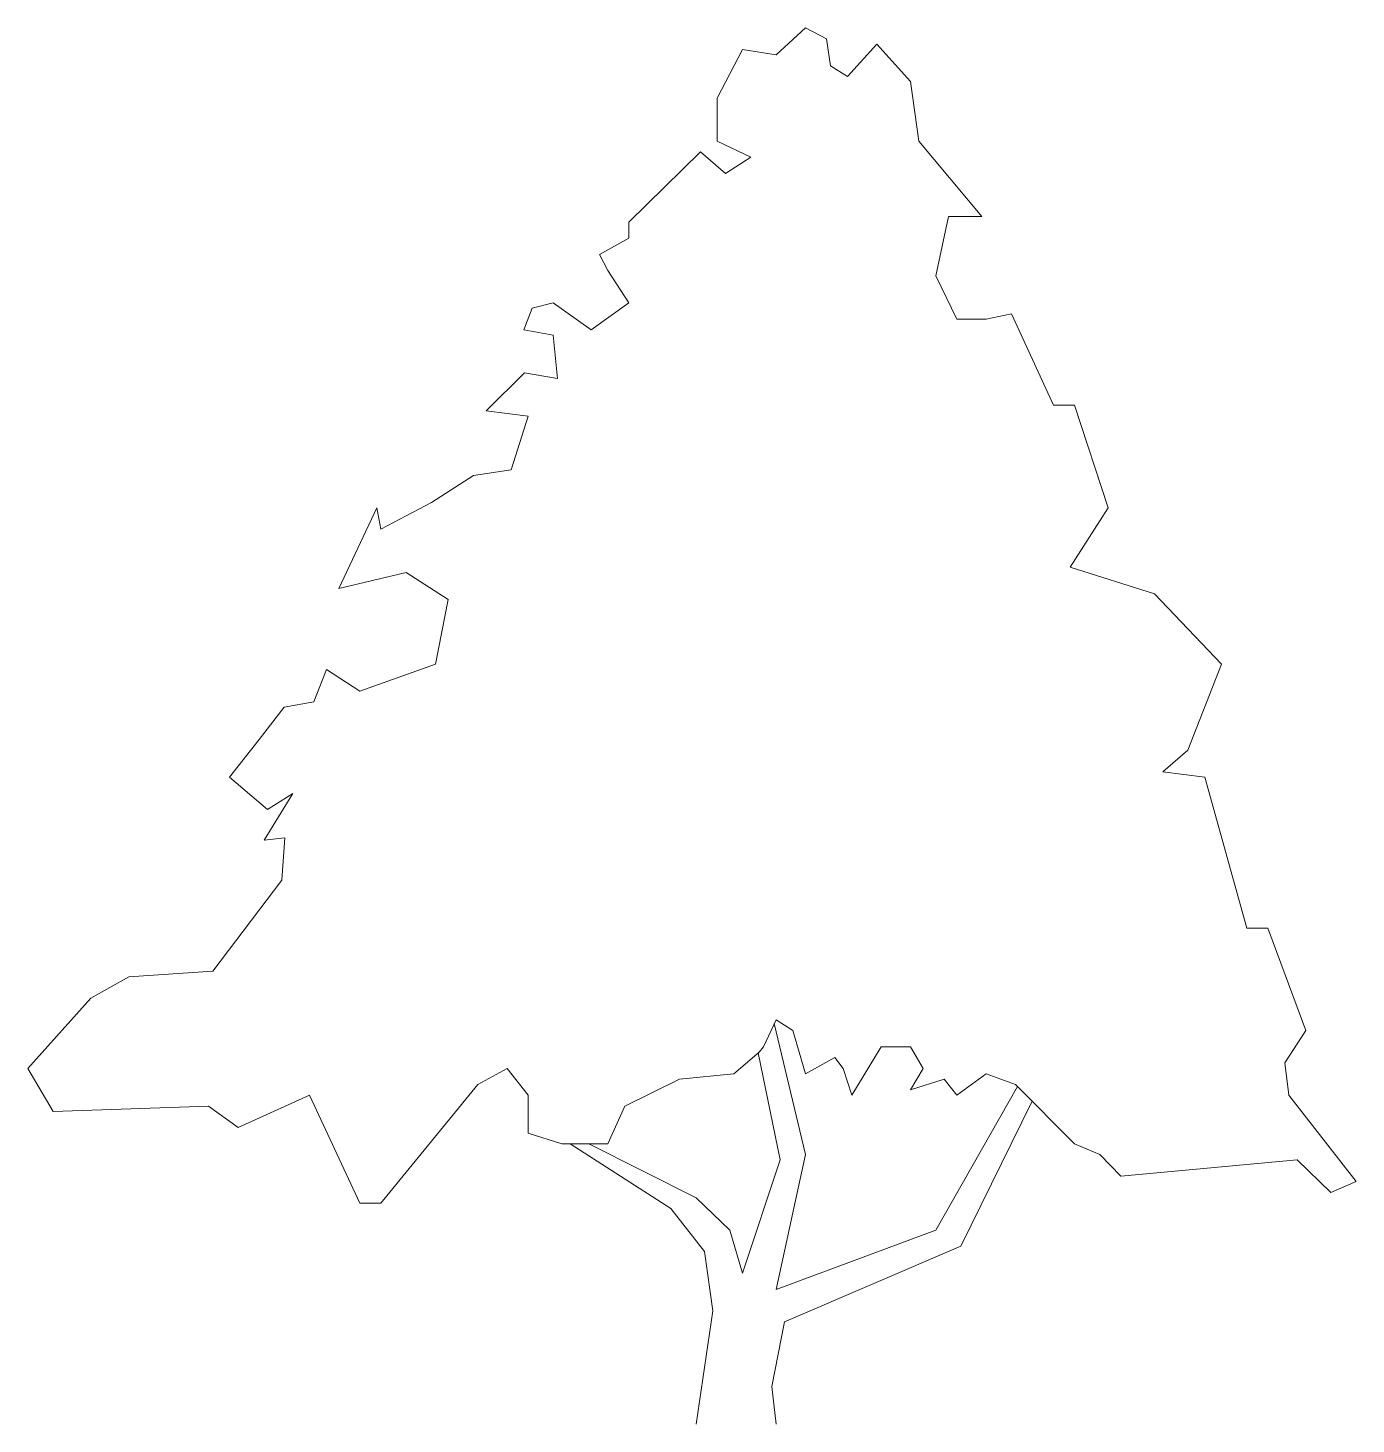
# Model space of a CAD drawing. Header units: millimetres. Extents: x 65.17 to 66.43, y 160.63 to 161.94.
import ezdxf

# ---------------------------------------------------------------- set-up
doc = ezdxf.new("R2010")
doc.units = ezdxf.units.MM
doc.layers.add('VERDE', color=94, linetype='Continuous', lineweight=9)

# ---------------------------------------------------------------- blocks, each defined once
blk = doc.blocks.new('*U49')
at = {"color": 0}
blk.add_lwpolyline([(0.2019, 1.2647), (0.1703, 1.2998), (0.1426, 1.2693), (0.1267, 1.2795), (0.1228, 1.3049), (0.103, 1.315), (0.0752, 1.2896), (0.0436, 1.2947), (0.0198, 1.249), (0.0198, 1.2084), (0.0515, 1.1932), (0.0277, 1.1779), (0.004, 1.1982), (-0.0634, 1.1322), (-0.0634, 1.117), (-0.0911, 1.1018), (-0.0832, 1.0865), (-0.0634, 1.0561), (-0.099, 1.0307), (-0.1347, 1.0561), (-0.1545, 1.051), (-0.1624, 1.0307), (-0.1347, 1.0256), (-0.1307, 0.985), (-0.1617, 0.9901), (-0.198, 0.9545), (-0.1584, 0.9495), (-0.1743, 0.8987), (-0.2099, 0.8936), (-0.2495, 0.8682), (-0.297, 0.8428), (-0.301, 0.8631), (-0.3366, 0.787), (-0.2733, 0.8022), (-0.2337, 0.7768), (-0.2455, 0.7159), (-0.3168, 0.6905), (-0.3485, 0.7108), (-0.3604, 0.6804), (-0.3881, 0.6753), (-0.4119, 0.6448), (-0.4396, 0.6093), (-0.404, 0.5788), (-0.3802, 0.594), (-0.4071, 0.5499), (-0.3875, 0.5522), (-0.3904, 0.5122), (-0.4554, 0.4265), (-0.5347, 0.4214), (-0.5703, 0.4011), (-0.6297, 0.3351), (-0.6059, 0.2945), (-0.4594, 0.2996), (-0.4317, 0.2793), (-0.3644, 0.3097), (-0.3168, 0.2082), (-0.297, 0.2082), (-0.2059, 0.3199), (-0.1782, 0.3351), (-0.1584, 0.3097), (-0.1584, 0.2742), (-0.1267, 0.264), (-0.0832, 0.264), (-0.0673, 0.2996), (-0.0158, 0.3249), (0.0356, 0.33), (0.0594, 0.3503), (0.0634, 0.3554), (0.0752, 0.3808), (0.0911, 0.3706), (0.103, 0.33), (0.1307, 0.3453), (0.1386, 0.3351), (0.1465, 0.3097), (0.1743, 0.3554), (0.202, 0.3554), (0.2139, 0.3351), (0.202, 0.3148), (0.2337, 0.3249), (0.2455, 0.3097), (0.2733, 0.33), (0.301, 0.3199), (0.3564, 0.264), (0.3802, 0.2539), (0.4, 0.2336), (0.5663, 0.2488), (0.598, 0.2183), (0.6218, 0.2285), (0.5584, 0.3097), (0.5545, 0.3402), (0.5743, 0.3706), (0.5386, 0.4671), (0.5188, 0.4671), (0.4792, 0.6093), (0.4396, 0.6143), (0.4634, 0.6347), (0.4951, 0.7159), (0.4317, 0.7819), (0.3525, 0.8073), (0.3881, 0.8631), (0.3564, 0.9596), (0.3366, 0.9596), (0.297, 1.0459), (0.2733, 1.0408), (0.2455, 1.0408), (0.2257, 1.0815), (0.2376, 1.1373), (0.2693, 1.1373), (0.2099, 1.2084)], close=True, dxfattribs=at)
for points in [[(0.0736, 0.3774), (0.103, 0.2539), (0.0752, 0.1269), (0.2257, 0.1828), (0.3028, 0.318)], [(-0.1012, 0.264), (0, 0.2132), (0.0317, 0.1828), (0.0436, 0.1422), (0.0792, 0.2488), (0.0585, 0.3496)], [(0.3166, 0.3042), (0.2495, 0.1676), (0.0832, 0.0965), (0.0713, 0.0355), (0.0752, 0)], [(-0.1188, 0.264), (-0.0238, 0.2031), (0.0079, 0.1625), (0.0158, 0.1066), (0, 0)]]:
    blk.add_lwpolyline(points, dxfattribs=at)

msp = doc.modelspace()

# ---------------------------------------------------------------- block references
at = {"layer": 'VERDE'}
msp.add_blockref('*U49', (65.8039, 160.6262), dxfattribs=at)

doc.saveas('drawing.dxf')
